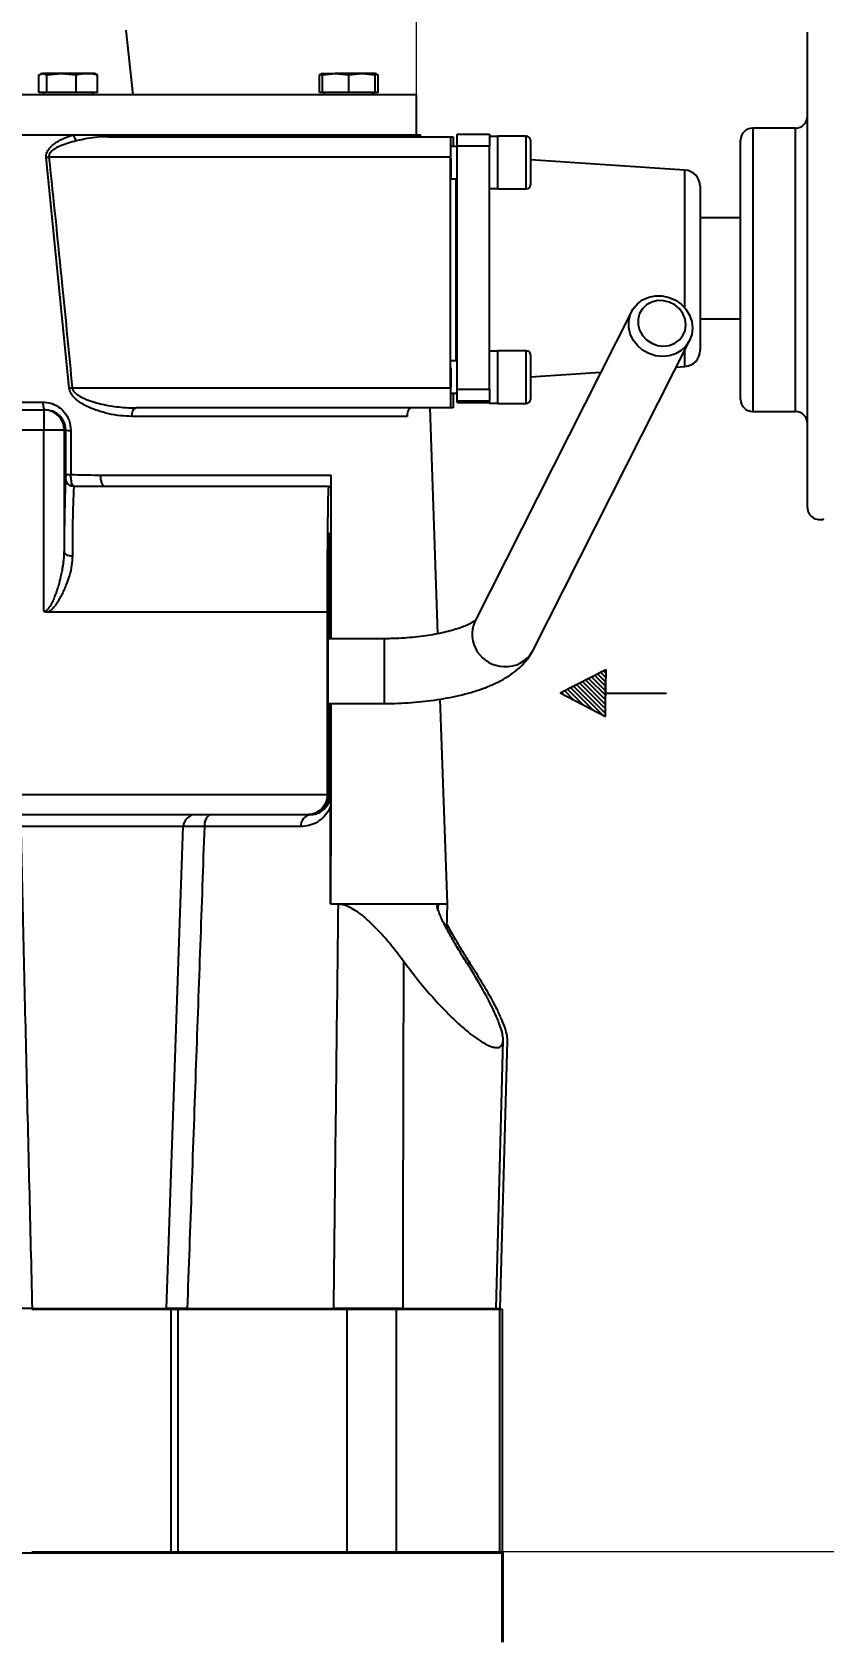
# Model space of a CAD drawing. Header units: millimetres. Extents: x 1486 to 4728, y 464 to 2757.
# Drawn here: x 2643.3 to 2838.8, y 2135.6 to 2532.8 of the extents above; entities that cross this region are included whole.
import ezdxf

# ---------------------------------------------------------------- set-up
doc = ezdxf.new("R2010")
doc.units = ezdxf.units.MM
doc.layers.add('AM_5', color=3, linetype='Continuous', lineweight=25)
doc.layers.add('粗实线', color=7, linetype='Continuous', lineweight=40)
doc.layers.add('layer 1', color=7, linetype='Continuous')
doc.styles.add('SLDTEXTSTYLE1', font='txt.shx', dxfattribs={"width": 0.7, "bigfont": 'gbcbig.shx'})
doc.dimstyles.new('SLDDIMSTYLE12$0', dxfattribs={"dimtxt": 12, "dimasz": 10, "dimexe": 0, "dimexo": 0.0625, "dimgap": 0.875, "dimtad": 1, "dimdec": 1, "dimlfac": 1.8, "dimrnd": 1e-09, "dimzin": 12, "dimdsep": 46, "dimtxsty": 'SLDTEXTSTYLE1', "dimcen": 0.09, "dimdle": 8.16, "dimclrd": 3, "dimclre": 3, "dimadec": 0, "dimazin": 3, "dimtfac": 1, "dimtdec": 1, "dimtofl": 0, "dimtmove": 0, "dimatfit": 3, "dimfxl": 0, "dimfrac": 2, "dimtolj": 1, "dimlwd": 5, "dimlwe": 5, "dimarcsym": 0})

# ---------------------------------------------------------------- blocks, each defined once
blk = doc.blocks.new('*D49')
at = {"layer": 'AM_5', "color": 3, "lineweight": 5, "transparency": 16777216}
blk.add_line((2913.58, 2704.07), (3064.9, 2704.07), dxfattribs=at)
at = {"layer": 'AM_5', "color": 3, "linetype": 'Continuous', "lineweight": 5, "transparency": 16777216}
for p, q in [((3064.9, 2694.07), (3064.9, 2167.45)), ((2757, 2157.45), (3064.9, 2157.45))]:
    blk.add_line(p, q, dxfattribs=at)
at = {"layer": 'AM_5', "color": 3, "transparency": 16777216}
for points in [[(3063.23, 2694.07), (3066.56, 2694.07), (3064.9, 2704.07)], [(3063.23, 2167.45), (3066.56, 2167.45), (3064.9, 2157.45)]]:
    blk.add_solid(points, dxfattribs=at)
at = {"layer": 'Defpoints', "color": 0, "transparency": 16777216}
for p in [(2913.52, 2704.07), (2756.94, 2157.45), (3064.9, 2157.45)]:
    blk.add_point(p, dxfattribs=at)
at = {"layer": 'AM_5', "color": 0, "transparency": 16777216, "insert": (3050.31, 2430.76), "char_height": 12, "attachment_point": 5, "rotation": 90, "style": 'SLDTEXTSTYLE1'}
blk.add_mtext('\\A1;{\\H2.28571x;545}', dxfattribs=at)
blk = doc.blocks.new('*D50')
at = {"layer": 'AM_5', "color": 3, "lineweight": 5, "transparency": 16777216}
blk.add_line((2468.26, 2507.47), (2468.26, 2568.97), dxfattribs=at)
at = {"layer": 'AM_5', "color": 3, "linetype": 'Continuous', "lineweight": 5, "transparency": 16777216}
for p, q in [((2478.26, 2568.97), (2728.26, 2568.97)), ((2738.26, 2507.47), (2738.26, 2568.97))]:
    blk.add_line(p, q, dxfattribs=at)
at = {"layer": 'AM_5', "color": 3, "transparency": 16777216}
for points in [[(2478.26, 2570.64), (2478.26, 2567.3), (2468.26, 2568.97)], [(2728.26, 2570.64), (2728.26, 2567.3), (2738.26, 2568.97)]]:
    blk.add_solid(points, dxfattribs=at)
at = {"layer": 'Defpoints', "color": 0, "transparency": 16777216}
for p in [(2738.26, 2568.97), (2468.26, 2507.41), (2738.26, 2507.41)]:
    blk.add_point(p, dxfattribs=at)
at = {"layer": 'AM_5', "color": 0, "transparency": 16777216, "insert": (2603.26, 2583.56), "char_height": 12, "attachment_point": 5, "style": 'SLDTEXTSTYLE1'}
blk.add_mtext('\\A1;{\\H2.28571x;%%C270}', dxfattribs=at)

msp = doc.modelspace()

# ---------------------------------------------------------------- hatches: boundary and pattern name
at = {"layer": 'layer 1'}
h = msp.add_hatch(dxfattribs=at)
h.set_pattern_fill('ANSI31', color=256, scale=0.25, angle=90)
h.set_pattern_definition([(135, (1440.8919, -5538.9669), (-0.56126601, -0.56126601), [])])
h.paths.add_polyline_path([(2784.97, 2375.271), (2773.741, 2369.557), (2784.892, 2363.691), (2784.892, 2369.481)])

# ---------------------------------------------------------------- linework, layer by layer
at = {"color": 7, "linetype": 'Continuous', "lineweight": 25}
for p, q in [((2668.26, 2517.28), (2666.578, 2533.28)), ((2834.795, 2415.322), (2834.795, 2532.753)), ((2644.994, 2522.214), (2645.965, 2522.58)), ((2644.994, 2517.88), (2644.994, 2522.214)), ((2645.744, 2522.58), (2645.487, 2522.487)), ((2645.744, 2522.58), (2645.965, 2522.58)), ((2645.965, 2522.58), (2646.936, 2522.214)), ((2650.561, 2522.58), (2645.965, 2522.58)), ((2646.936, 2522.214), (2650.561, 2522.58)), ((2646.936, 2517.88), (2646.936, 2522.214)), ((2650.561, 2522.58), (2654.186, 2522.214)), ((2656.84, 2522.58), (2650.561, 2522.58)), ((2654.186, 2517.88), (2654.186, 2522.214)), ((2658.744, 2522.58), (2656.84, 2522.58)), ((2659.001, 2522.487), (2658.744, 2522.58)), ((2659.493, 2522.214), (2658.973, 2522.41)), ((2659.493, 2517.88), (2659.493, 2522.214)), ((2714.787, 2522.41), (2714.267, 2522.214)), ((2714.267, 2517.88), (2714.267, 2522.214)), ((2715.017, 2522.58), (2714.76, 2522.487)), ((2715.017, 2522.214), (2718.267, 2522.58)), ((2715.017, 2522.58), (2718.267, 2522.58)), ((2715.017, 2517.88), (2715.017, 2522.214)), ((2718.267, 2522.58), (2721.517, 2522.214)), ((2724.767, 2522.58), (2718.267, 2522.58)), ((2721.517, 2522.214), (2724.767, 2522.58)), ((2721.517, 2517.88), (2721.517, 2522.214)), ((2724.767, 2522.58), (2728.017, 2522.214)), ((2728.017, 2522.58), (2724.767, 2522.58)), ((2728.274, 2522.487), (2728.017, 2522.58)), ((2728.017, 2517.88), (2728.017, 2522.214)), ((2728.246, 2522.41), (2728.766, 2522.214)), ((2728.766, 2517.88), (2728.766, 2522.214)), ((2738.26, 2517.28), (2468.26, 2517.28)), ((2646.936, 2517.88), (2644.994, 2517.88)), ((2645.909, 2517.88), (2646.509, 2517.28)), ((2654.186, 2517.88), (2646.936, 2517.88)), ((2659.493, 2517.88), (2654.186, 2517.88)), ((2657.979, 2517.28), (2658.579, 2517.88)), ((2715.017, 2517.88), (2714.267, 2517.88)), ((2721.517, 2517.88), (2715.017, 2517.88)), ((2715.182, 2517.88), (2715.782, 2517.28)), ((2728.017, 2517.88), (2721.517, 2517.88)), ((2727.252, 2517.28), (2727.852, 2517.88)), ((2728.766, 2517.88), (2728.017, 2517.88)), ((2738.26, 2507.41), (2738.26, 2517.28)), ((2467.276, 2507.41), (2653.507, 2507.41)), ((2653.507, 2507.41), (2661.554, 2507.41)), ((2661.554, 2507.41), (2735.036, 2507.41)), ((2662.121, 2506.91), (2746.684, 2506.91)), ((2735.036, 2507.41), (2739.244, 2507.41)), ((2735.036, 2507.41), (2735.422, 2506.966)), ((2739.261, 2506.91), (2739.244, 2507.41)), ((2746.684, 2506.91), (2747.267, 2506.91)), ((2747.267, 2506.91), (2747.267, 2504.538)), ((2748.26, 2507.556), (2756.26, 2507.556)), ((2748.26, 2504.57), (2748.26, 2507.556)), ((2756.26, 2507.556), (2756.26, 2504.57)), ((2758.36, 2506.978), (2756.26, 2506.978)), ((2765.36, 2507.038), (2758.36, 2507.038)), ((2758.36, 2494.038), (2758.36, 2507.038)), ((2765.36, 2494.038), (2765.36, 2507.038)), ((2831.795, 2509.038), (2821.26, 2509.038)), ((2821.26, 2509.038), (2821.26, 2439.038)), ((2831.795, 2439.038), (2831.795, 2509.038)), ((2748.26, 2504.538), (2746.733, 2504.538)), ((2756.26, 2504.57), (2748.26, 2504.57)), ((2748.26, 2444.571), (2748.26, 2504.57)), ((2756.26, 2444.571), (2756.26, 2504.57)), ((2766.36, 2506.038), (2766.36, 2495.038)), ((2818.26, 2442.038), (2818.26, 2506.038)), ((2652.491, 2444.84), (2646.827, 2501.84)), ((2746.637, 2501.91), (2647.485, 2501.91)), ((2746.637, 2444.91), (2746.637, 2501.91)), ((2804.529, 2498.664), (2766.36, 2501.233)), ((2804.529, 2464.593), (2804.529, 2498.664)), ((2746.733, 2496.538), (2748.26, 2496.538)), ((2747.92, 2496.538), (2747.92, 2451.538)), ((2808.26, 2494.673), (2808.26, 2454.152)), ((2758.36, 2494.038), (2765.36, 2494.038)), ((2818.26, 2486.912), (2808.26, 2486.912)), ((2791.354, 2463.752), (2752.66, 2387.171)), ((2808.26, 2461.912), (2818.26, 2461.912)), ((2766.941, 2379.956), (2805.634, 2456.536)), ((2748.26, 2451.538), (2746.733, 2451.538)), ((2758.36, 2453.978), (2756.26, 2453.978)), ((2765.36, 2454.038), (2758.36, 2454.038)), ((2758.36, 2447.538), (2758.36, 2454.038)), ((2765.36, 2447.538), (2765.36, 2454.038)), ((2766.36, 2453.038), (2766.36, 2447.538)), ((2804.529, 2450.161), (2804.529, 2454.348)), ((2758.36, 2441.038), (2758.36, 2447.538)), ((2765.36, 2441.038), (2765.36, 2447.538)), ((2766.36, 2447.592), (2783.781, 2448.765)), ((2766.36, 2447.538), (2766.36, 2442.038)), ((2802.339, 2450.014), (2804.529, 2450.161)), ((2653.222, 2444.91), (2746.637, 2444.91)), ((2746.733, 2443.538), (2748.26, 2443.538)), ((2747.267, 2443.538), (2747.267, 2439.91)), ((2748.26, 2441.556), (2748.26, 2444.571)), ((2748.26, 2444.571), (2756.26, 2444.571)), ((2756.26, 2444.571), (2756.26, 2441.556)), ((2559.561, 2439.432), (2646.276, 2439.432)), ((2560.495, 2441.363), (2645.982, 2441.363)), ((2646.276, 2439.432), (2646.6, 2439.432)), ((2746.684, 2439.91), (2668.922, 2439.91)), ((2743.548, 2384.144), (2741.601, 2439.91)), ((2747.267, 2439.91), (2746.684, 2439.91)), ((2756.26, 2441.556), (2748.26, 2441.556)), ((2748.26, 2441.269), (2748.26, 2441.556)), ((2748.26, 2441.269), (2756.26, 2441.269)), ((2756.26, 2441.548), (2756.26, 2441.556)), ((2756.26, 2441.098), (2756.26, 2441.548)), ((2756.26, 2441.098), (2758.36, 2441.098)), ((2758.36, 2441.038), (2765.36, 2441.038)), ((2821.26, 2439.038), (2831.795, 2439.038)), ((2735.923, 2437.84), (2667.987, 2437.84)), ((2646.23, 2434.432), (2559.515, 2434.432)), ((2646.23, 2389.692), (2646.23, 2434.432)), ((2651.276, 2434.432), (2646.23, 2434.432)), ((2651.276, 2434.432), (2651.276, 2404.469)), ((2651.621, 2434.432), (2651.276, 2434.432)), ((2651.617, 2423.516), (2651.621, 2434.432)), ((2660.26, 2423.305), (2717.101, 2423.305)), ((2651.585, 2422.501), (2651.607, 2422.552)), ((2652.742, 2420.749), (2652.647, 2420.798)), ((2716.602, 2420.553), (2653.605, 2420.553)), ((2653.607, 2420.552), (2653.605, 2420.553)), ((2717.053, 2420.41), (2716.634, 2420.41)), ((2716.227, 2389.432), (2647.203, 2389.432)), ((2716.227, 2344.432), (2716.227, 2389.432)), ((2730.256, 2382.912), (2716.339, 2382.912)), ((2730.256, 2382.912), (2730.256, 2367.415)), ((2730.256, 2367.415), (2730.256, 2366.912)), ((2745.879, 2317.41), (2744.112, 2367.993)), ((2716.346, 2366.912), (2730.256, 2366.912)), ((2590.722, 2344.432), (2716.227, 2344.432)), ((2716.227, 2344.432), (2716.58, 2344.432)), ((2716.58, 2344.432), (2716.592, 2344.021)), ((2716.688, 2344.432), (2717.022, 2344.432)), ((2711.273, 2339.432), (2595.589, 2339.432)), ((2682.524, 2339.432), (2682.524, 2339.432)), ((2711.609, 2339.432), (2711.273, 2339.432)), ((2711.609, 2339.432), (2711.685, 2339.432)), ((2711.933, 2339.432), (2711.685, 2339.432)), ((2717.033, 2339.509), (2717.032, 2341.468)), ((2717.042, 2317.41), (2717.033, 2339.509)), ((2680.663, 2336.537), (2640.511, 2336.537)), ((2676.503, 2217.41), (2680.663, 2336.537)), ((2709.703, 2336.511), (2685.865, 2336.511)), ((2717.042, 2317.41), (2718.957, 2317.41)), ((2718.957, 2317.41), (2743.591, 2317.41)), ((2743.591, 2317.41), (2743.55, 2316.004)), ((2743.591, 2317.41), (2745.879, 2317.41)), ((2745.717, 2311.252), (2745.879, 2317.41)), ((2751.099, 2303.305), (2751.074, 2302.166)), ((2757.885, 2217.41), (2759.622, 2283.771)), ((2758.94, 2217.41), (2760.672, 2283.574)), ((2677.695, 2217.22), (2643.271, 2217.22)), ((2643.343, 2217.41), (2676.503, 2217.41)), ((2643.663, 2217.41), (2643.663, 2217.22)), ((2659.663, 2217.22), (2659.663, 2217.41)), ((2663.056, 2217.41), (2663.056, 2217.22)), ((2677.695, 2157.22), (2677.695, 2217.22)), ((2679.367, 2217.22), (2677.695, 2217.22)), ((2679.367, 2157.22), (2679.367, 2217.22)), ((2721.082, 2217.22), (2679.367, 2217.22)), ((2681.615, 2217.41), (2717.81, 2217.41)), ((2712.649, 2217.41), (2712.649, 2217.22)), ((2721.082, 2157.22), (2721.082, 2217.22)), ((2733.275, 2217.22), (2721.082, 2217.22)), ((2728.649, 2217.22), (2728.649, 2217.41)), ((2729.047, 2217.22), (2729.047, 2217.41)), ((2733.275, 2157.22), (2733.275, 2217.22)), ((2758.852, 2217.22), (2733.275, 2217.22)), ((2734.834, 2217.41), (2757.885, 2217.41)), ((2757.885, 2217.41), (2758.94, 2217.41)), ((2758.852, 2157.22), (2758.852, 2217.22)), ((2759.474, 2217.22), (2758.852, 2217.22)), ((2759.474, 2157.22), (2759.474, 2217.22)), ((2759.474, 2157.01), (2447.906, 2157.01)), ((2677.695, 2157.22), (2643.271, 2157.22)), ((2679.367, 2157.22), (2677.58, 2157.22)), ((2721.082, 2157.22), (2679.367, 2157.22)), ((2733.275, 2157.22), (2721.082, 2157.22)), ((2758.852, 2157.22), (2733.275, 2157.22)), ((2759.474, 2157.22), (2758.852, 2157.22))]:
    msp.add_line(p, q, dxfattribs=at)
at = {"color": 7, "linetype": 'Continuous', "lineweight": 25, "flags": 128}
for points in [[(2646.827, 2501.84), (2646.907, 2501.849), (2646.988, 2501.857), (2647.069, 2501.866), (2647.151, 2501.875), (2647.234, 2501.883), (2647.318, 2501.892), (2647.401, 2501.901), (2647.485, 2501.91)], [(2746.697, 2501.536), (2746.695, 2501.332), (2746.69, 2500.569), (2746.687, 2499.65), (2746.688, 2498.699), (2746.692, 2497.843), (2746.699, 2497.2), (2746.707, 2496.854), (2746.716, 2496.854), (2746.718, 2496.906)], [(2806.373, 2459.659), (2806.188, 2458.059), (2805.644, 2456.556), (2804.766, 2455.221), (2803.594, 2454.116), (2802.184, 2453.293), (2800.602, 2452.791), (2798.921, 2452.632), (2797.219, 2452.824), (2795.578, 2453.359), (2794.073, 2454.211), (2792.774, 2455.34), (2791.743, 2456.694), (2791.028, 2458.21), (2790.662, 2459.816), (2790.662, 2461.437), (2791.028, 2462.997), (2791.743, 2464.425), (2792.774, 2465.652), (2794.073, 2466.621), (2795.578, 2467.288), (2797.219, 2467.621), (2798.921, 2467.604), (2800.602, 2467.238), (2802.184, 2466.541), (2803.594, 2465.544), (2804.766, 2464.295), (2805.644, 2462.852), (2806.188, 2461.282), (2806.373, 2459.659)], [(2804.75, 2460.468), (2804.565, 2461.878), (2804.019, 2463.222), (2803.149, 2464.416), (2802.007, 2465.384), (2800.667, 2466.067), (2799.212, 2466.42), (2797.734, 2466.423), (2796.325, 2466.074), (2795.075, 2465.396), (2794.061, 2464.431), (2793.347, 2463.239), (2792.979, 2461.897), (2792.979, 2460.488), (2793.347, 2459.1), (2794.061, 2457.821), (2795.075, 2456.731), (2796.325, 2455.899), (2797.734, 2455.376), (2799.212, 2455.197), (2800.667, 2455.372), (2802.007, 2455.889), (2803.149, 2456.717), (2804.019, 2457.804), (2804.565, 2459.081), (2804.75, 2460.468)], [(2652.491, 2444.84), (2652.579, 2444.849), (2652.668, 2444.857), (2652.759, 2444.866), (2652.85, 2444.875), (2652.943, 2444.883), (2653.035, 2444.892), (2653.129, 2444.901), (2653.222, 2444.91)], [(2645.982, 2441.363), (2645.998, 2440.983), (2646.035, 2440.619), (2646.094, 2440.285), (2646.171, 2439.994), (2646.263, 2439.755), (2646.368, 2439.578), (2646.482, 2439.469), (2646.6, 2439.432)], [(2667.987, 2437.84), (2667.999, 2438.24), (2668.049, 2438.627), (2668.133, 2438.985), (2668.249, 2439.299), (2668.392, 2439.558), (2668.556, 2439.751), (2668.735, 2439.87), (2668.922, 2439.91)], [(2652.904, 2434.363), (2652.904, 2430.365), (2652.903, 2423.447)], [(2716.227, 2389.432), (2716.238, 2393.142), (2716.252, 2396.727), (2716.269, 2400.156), (2716.289, 2403.399), (2716.311, 2406.428), (2716.336, 2409.218), (2716.364, 2411.744), (2716.393, 2413.985), (2716.425, 2415.922), (2716.457, 2417.537), (2716.491, 2418.817), (2716.526, 2419.751), (2716.562, 2420.33), (2716.598, 2420.551), (2716.634, 2420.41)], [(2716.929, 2382.912), (2716.924, 2385.13), (2716.914, 2388.331), (2716.901, 2391.404), (2716.885, 2394.314), (2716.866, 2397.032), (2716.845, 2399.526), (2716.822, 2401.772), (2716.797, 2403.743), (2716.77, 2405.42), (2716.741, 2406.783), (2716.711, 2407.819), (2716.681, 2408.516), (2716.65, 2408.866), (2716.618, 2408.866), (2716.587, 2408.516), (2716.557, 2407.819), (2716.527, 2406.783), (2716.498, 2405.42), (2716.471, 2403.743), (2716.446, 2401.772), (2716.423, 2399.526), (2716.401, 2397.032), (2716.383, 2394.314), (2716.367, 2391.404), (2716.354, 2388.331), (2716.344, 2385.13), (2716.337, 2381.835), (2716.334, 2378.482), (2716.333, 2375.105), (2716.336, 2371.744), (2716.342, 2368.432), (2716.352, 2365.206), (2716.364, 2362.102), (2716.379, 2359.152), (2716.397, 2356.388), (2716.418, 2353.84), (2716.44, 2351.536), (2716.465, 2349.5), (2716.492, 2347.755), (2716.52, 2346.318), (2716.55, 2345.207), (2716.58, 2344.432), (2716.58, 2344.432)], [(2653.291, 2403.292), (2652.9, 2403.315), (2652.524, 2403.382), (2652.177, 2403.49), (2651.872, 2403.637), (2651.621, 2403.815), (2651.434, 2404.019), (2651.317, 2404.24), (2651.276, 2404.469)], [(2687.596, 2339.432), (2687.264, 2339.377), (2686.944, 2339.212), (2686.649, 2338.943), (2686.388, 2338.581), (2686.173, 2338.14), (2686.01, 2337.635), (2685.906, 2337.085), (2685.865, 2336.511)]]:
    msp.add_lwpolyline(points, dxfattribs=at)
at = {"color": 7, "linetype": 'Continuous', "lineweight": 25}
for centre, radius, start, end in [((2831.795, 2512.038), 3, 270, 0), ((2657.599, 2508.481), 4.23, 194.6652, 217.79919), ((2662.252, 2507.629), 0.731, 197.46218, 259.73381), ((2881.742, 2503.16), 135.111, 178.40951, 180.53004), ((2765.36, 2506.038), 1, 0, 90), ((2821.26, 2506.038), 3, 90, 180), ((2804.26, 2494.673), 4, 0, 86.14936), ((2765.36, 2495.038), 1, 270, 0), ((2765.36, 2453.038), 1, 0, 90), ((2804.26, 2454.152), 4, 273.85064, 0), ((2902.974, 2447.448), 156.289, 179.11718, 180.93978), ((2881.742, 2443.66), 135.111, 179.46996, 181.59049), ((2781.335, 2435.682), 135.111, 178.40951, 180.53004), ((2646.276, 2434.433), 5, 359.99877, 89.99877), ((2765.36, 2442.038), 1, 270, 0), ((2821.26, 2442.038), 3, 180, 270), ((2831.795, 2436.038), 3, 360, 90), ((2652.667, 2441.835), 7.476, 261.9552, 271.81995), ((2652.665, 2430.938), 7.495, 261.96506, 271.8197), ((3042.375, 2406.784), 391.106, 177.69702, 180.33916), ((2653.607, 2422.552), 2, 179.99619, 241.31823), ((2978.625, 2406.008), 325.346, 177.4377, 180.47835), ((2837.795, 2415.322), 3, 180, 290), ((2759.939, 2384.003), 7.938, 156.47781, 269.00374), ((2760.444, 2383.385), 7.346, 264.97727, 332.17651), ((1766.385, 2365.563), 950.538, 358.72622, 0.081341), ((2711.609, 2344.432), 5, 270.00109, 355.27967), ((2711.685, 2344.432), 5, 270.00121, 359.36581), ((2683.662, 2336.432), 3, 90, 178), ((2712.368, 2336.788), 2.68, 99.33826, 185.94053)]:
    msp.add_arc(centre, radius, start, end, dxfattribs=at)
for centre, start_param, end_param in [((2756.26, 2500.538), 4.712389, 4.9017857), ((2758.36, 2500.538), 4.6181162, 4.712389)]:
    msp.add_ellipse(centre, major_axis=(11.154, 0), ratio=0.5773503, start_param=start_param, end_param=end_param, dxfattribs=at)
for points, knots in [([(2654.186, 2522.214), (2654.21, 2522.22), (2655.084, 2522.445), (2655.974, 2522.513), (2656.84, 2522.58)], [0, 0, 0, 0, 0.0269953, 1, 1, 1, 1]), ([(2656.84, 2522.58), (2657.505, 2522.54), (2658.395, 2522.486), (2659.272, 2522.269), (2659.493, 2522.214)], [0, 0, 0, 0, 0.7469333, 1, 1, 1, 1]), ([(2714.267, 2522.214), (2714.488, 2522.278), (2714.736, 2522.35), (2714.989, 2522.375), (2715.017, 2522.377)], [0, 0, 0, 0, 0.8897008, 1, 1, 1, 1]), ([(2715.017, 2522.58), (2715.017, 2522.513), (2715.017, 2522.445), (2715.017, 2522.22), (2715.017, 2522.214)], [0, 0, 0, 0, 0.97300478, 1, 1, 1, 1]), ([(2728.017, 2522.214), (2728.017, 2522.22), (2728.017, 2522.445), (2728.017, 2522.513), (2728.017, 2522.58)], [0, 0, 0, 0, 0.0269953, 1, 1, 1, 1]), ([(2646.827, 2501.84), (2646.82, 2502.041), (2646.806, 2502.449), (2646.972, 2503.031), (2647.241, 2503.572), (2647.69, 2504.189), (2648.399, 2504.88), (2649.659, 2505.777), (2651.384, 2506.665), (2652.801, 2507.162), (2653.507, 2507.41)], [0, 0, 0, 0, 0.0618743, 0.1258885, 0.1858688, 0.2517245, 0.3674616, 0.5021894, 0.7522187, 1, 1, 1, 1]), ([(2662.121, 2506.91), (2661.257, 2506.895), (2659.479, 2506.864), (2656.909, 2506.492), (2655.132, 2506.088), (2654.256, 2505.889)], [0, 0, 0, 0, 0.3242836, 0.6667767, 1, 1, 1, 1]), ([(2654.256, 2505.889), (2652.925, 2505.545), (2650.927, 2505.029), (2648.746, 2503.932), (2647.811, 2503.094), (2647.524, 2502.524), (2647.462, 2502.166), (2647.477, 2501.995), (2647.485, 2501.91)], [0, 0, 0, 0, 0.4986372, 0.7486356, 0.8737899, 0.9399385, 0.9701851, 1, 1, 1, 1]), ([(2647.485, 2501.91), (2648.596, 2491.274), (2650.579, 2472.281), (2652.414, 2453.274), (2653.222, 2444.91)], [0, 0, 0, 0, 0.5599996, 1, 1, 1, 1]), ([(2667.987, 2437.84), (2667.043, 2437.873), (2665.133, 2437.938), (2662.265, 2438.434), (2659.878, 2439.088), (2658.004, 2439.79), (2656.621, 2440.425), (2655.383, 2441.132), (2654.346, 2441.882), (2653.625, 2442.563), (2653.143, 2443.164), (2652.826, 2443.685), (2652.586, 2444.24), (2652.522, 2444.644), (2652.491, 2444.84)], [0, 0, 0, 0, 0.1648912, 0.3334071, 0.4970868, 0.5820765, 0.6667558, 0.7483103, 0.8150449, 0.8736893, 0.9065695, 0.9368248, 0.9693556, 1, 1, 1, 1]), ([(2653.222, 2444.91), (2653.263, 2444.744), (2653.351, 2444.386), (2653.677, 2443.932), (2654.079, 2443.526), (2654.793, 2442.975), (2655.864, 2442.385), (2657.294, 2441.795), (2658.858, 2441.285), (2660.65, 2440.82), (2662.643, 2440.427), (2664.8, 2440.126), (2666.896, 2439.943), (2668.289, 2439.92), (2668.922, 2439.91)], [0, 0, 0, 0, 0.0284929, 0.0614136, 0.0927277, 0.125834, 0.2152842, 0.3024404, 0.3936479, 0.5015409, 0.6261639, 0.750527, 0.8866216, 1, 1, 1, 1]), ([(2645.982, 2441.363), (2646.644, 2441.307), (2647.969, 2441.195), (2649.806, 2440.31), (2651.42, 2438.878), (2652.652, 2436.836), (2652.82, 2435.188), (2652.904, 2434.363)], [0, 0, 0, 0, 0.1865226, 0.3732572, 0.5600568, 0.779625, 1, 1, 1, 1]), ([(2651.621, 2434.432), (2651.6, 2434.774), (2651.559, 2435.466), (2651.234, 2436.439), (2650.736, 2437.328), (2649.869, 2438.323), (2648.476, 2439.231), (2647.225, 2439.365), (2646.6, 2439.432)], [0, 0, 0, 0, 0.124139, 0.2508584, 0.3709807, 0.5010025, 0.7503453, 1, 1, 1, 1]), ([(2736.867, 2439.91), (2736.681, 2439.853), (2736.422, 2439.774), (2736.146, 2439.273), (2736.01, 2438.848), (2735.941, 2438.363), (2735.924, 2438.087), (2735.923, 2437.941), (2735.923, 2437.91)], [0, 0, 0, 0, 0.4360044, 0.6068669, 0.8182515, 0.9055469, 0.9802934, 1, 1, 1, 1]), ([(2735.923, 2437.91), (2735.923, 2437.897), (2735.923, 2437.874), (2735.923, 2437.851), (2735.923, 2437.84)], [0, 0, 0, 0, 0.5599173, 1, 1, 1, 1]), ([(2651.617, 2423.516), (2651.617, 2423.477), (2651.617, 2423.324), (2651.616, 2423.058), (2651.614, 2422.779), (2651.611, 2422.587), (2651.608, 2422.564), (2651.607, 2422.552)], [0, 0, 0, 0, 0.0747989, 0.2894004, 0.5203169, 0.7603016, 1, 1, 1, 1]), ([(2652.903, 2423.447), (2653.203, 2423.445), (2655.682, 2423.435), (2658.119, 2423.366), (2660.26, 2423.305)], [0, 0, 0, 0, 0.1212738, 1, 1, 1, 1]), ([(2653.607, 2420.552), (2653.523, 2420.588), (2653.354, 2420.659), (2653.132, 2421.241), (2652.974, 2422.079), (2652.911, 2422.87), (2652.904, 2423.328), (2652.903, 2423.447)], [0, 0, 0, 0, 0.2331196, 0.469709, 0.7023827, 0.9227288, 1, 1, 1, 1]), ([(2661.103, 2420.553), (2661.081, 2420.561), (2660.925, 2420.618), (2660.673, 2421.042), (2660.402, 2421.783), (2660.282, 2422.581), (2660.26, 2423.099), (2660.26, 2423.286), (2660.26, 2423.305)], [0, 0, 0, 0, 0.0417824, 0.3112929, 0.5808216, 0.8503876, 0.9841219, 1, 1, 1, 1]), ([(2717.101, 2423.305), (2717.1, 2423.099), (2717.1, 2422.635), (2717.095, 2421.911), (2717.085, 2421.108), (2717.07, 2420.524), (2717.058, 2420.447), (2717.053, 2420.41)], [0, 0, 0, 0, 0.09698165, 0.21837488, 0.40381295, 0.71572262, 1, 1, 1, 1]), ([(2717.101, 2423.305), (2717.1, 2422.34), (2717.092, 2408.877), (2717.085, 2395.412), (2717.078, 2382.912)], [0, 0, 0, 0, 0.0716831, 1, 1, 1, 1]), ([(2653.606, 2420.58), (2653.423, 2420.581), (2653.059, 2420.585), (2652.74, 2420.752), (2652.581, 2420.835)], [0, 0, 0, 0, 0.5011917, 1, 1, 1, 1]), ([(2646.23, 2389.692), (2646.307, 2389.698), (2646.468, 2389.71), (2646.706, 2389.805), (2646.944, 2389.954), (2647.213, 2390.189), (2647.511, 2390.534), (2647.927, 2391.14), (2648.403, 2392.033), (2648.894, 2393.16), (2649.325, 2394.314), (2649.718, 2395.499), (2650.136, 2396.923), (2650.506, 2398.408), (2650.832, 2399.999), (2651.071, 2401.493), (2651.238, 2403.025), (2651.264, 2404.007), (2651.276, 2404.469)], [0, 0, 0, 0, 0.0136753, 0.0283347, 0.0446442, 0.063092, 0.0916187, 0.1256831, 0.1943898, 0.272673, 0.3475162, 0.4179173, 0.5005439, 0.6202317, 0.7021522, 0.805892, 0.9084745, 1, 1, 1, 1]), ([(2653.291, 2403.292), (2653.246, 2402.533), (2653.154, 2400.988), (2652.57, 2398.571), (2651.867, 2396.506), (2651.175, 2394.863), (2650.598, 2393.661), (2650.058, 2392.678), (2649.581, 2391.905), (2649.192, 2391.333), (2648.686, 2390.676), (2648.075, 2389.981), (2647.472, 2389.602), (2647.203, 2389.432)], [0, 0, 0, 0, 0.1628704, 0.3314217, 0.4993427, 0.5864084, 0.6692955, 0.7482557, 0.7935025, 0.8354185, 0.8741145, 0.9437361, 1, 1, 1, 1]), ([(2647.203, 2389.432), (2647.025, 2389.442), (2646.682, 2389.46), (2646.377, 2389.616), (2646.23, 2389.692)], [0, 0, 0, 0, 0.5173094, 1, 1, 1, 1]), ([(2752.924, 2387.589), (2752.911, 2387.575), (2752.884, 2387.545), (2752.546, 2387.272), (2751.944, 2386.888), (2751.047, 2386.416), (2749.854, 2385.895), (2748.365, 2385.356), (2746.596, 2384.826), (2744.57, 2384.328), (2742.317, 2383.885), (2739.873, 2383.51), (2737.276, 2383.217), (2734.568, 2383.016), (2732.21, 2382.924), (2730.768, 2382.915), (2730.256, 2382.912)], [0, 0, 0, 0, 0.0556007, 0.1175996, 0.1816185, 0.2485451, 0.3186214, 0.3916987, 0.4674189, 0.5453435, 0.6250341, 0.7060929, 0.7881762, 0.870992, 0.9542914, 1, 1, 1, 1]), ([(2730.256, 2366.912), (2730.846, 2366.915), (2732.551, 2366.925), (2735.364, 2367.033), (2738.662, 2367.273), (2741.898, 2367.634), (2745.051, 2368.114), (2748.104, 2368.716), (2751.041, 2369.443), (2753.852, 2370.305), (2756.529, 2371.318), (2759.063, 2372.507), (2761.311, 2373.839), (2763.221, 2375.276), (2764.758, 2376.76), (2766.012, 2378.294), (2766.641, 2379.42), (2766.941, 2379.956)], [0, 0, 0, 0, 0.0366671, 0.1060486, 0.1755607, 0.2453273, 0.3155136, 0.3863198, 0.4580008, 0.5308883, 0.6054043, 0.6820112, 0.7608919, 0.8289208, 0.8909804, 0.9480556, 1, 1, 1, 1]), ([(2717.069, 2366.912), (2717.064, 2357.752), (2717.055, 2341.253), (2717.046, 2324.751), (2717.042, 2317.41)], [0, 0, 0, 0, 0.5551447, 1, 1, 1, 1]), ([(2716.227, 2344.432), (2716.187, 2343.965), (2716.103, 2342.957), (2715.43, 2341.581), (2714.345, 2340.395), (2712.902, 2339.586), (2711.812, 2339.483), (2711.273, 2339.432)], [0, 0, 0, 0, 0.1467542, 0.3161257, 0.5102478, 0.7577933, 1, 1, 1, 1]), ([(2711.933, 2339.432), (2712.358, 2339.463), (2713.215, 2339.524), (2714.519, 2340.05), (2715.656, 2340.907), (2716.489, 2342.083), (2716.889, 2343.163), (2717.012, 2343.951), (2717.019, 2344.317), (2717.022, 2344.432)], [0, 0, 0, 0, 0.2040841, 0.4113686, 0.6566171, 0.8118705, 0.9143162, 0.9730822, 1, 1, 1, 1]), ([(2716.684, 2344.377), (2716.685, 2344.387), (2716.686, 2344.405), (2716.687, 2344.424), (2716.688, 2344.432)], [0, 0, 0, 0, 0.56000001, 1, 1, 1, 1]), ([(2717.022, 2344.432), (2717.022, 2344.429), (2717.025, 2343.996), (2717.03, 2343.039), (2717.031, 2341.973), (2717.032, 2341.468)], [0, 0, 0, 0, 0.0044043, 0.5287077, 1, 1, 1, 1]), ([(2717.032, 2341.468), (2716.981, 2341.348), (2716.625, 2340.512), (2715.566, 2338.94), (2713.774, 2337.522), (2711.714, 2336.66), (2710.373, 2336.56), (2709.703, 2336.511)], [0, 0, 0, 0, 0.0337971, 0.235287, 0.5281119, 0.7639848, 1, 1, 1, 1]), ([(2640.511, 2336.537), (2640.96, 2316.922), (2641.868, 2277.213), (2642.847, 2237.504), (2643.343, 2217.41)], [0, 0, 0, 0, 0.4939776, 1, 1, 1, 1]), ([(2685.865, 2336.511), (2685.104, 2336.516), (2683.68, 2336.525), (2682.057, 2336.535), (2681.059, 2336.541), (2680.728, 2336.542), (2680.667, 2336.542)], [0, 0, 0, 0, 0.3398789, 0.6361838, 0.9324882, 1, 1, 1, 1]), ([(2685.865, 2336.511), (2685.171, 2316.91), (2683.765, 2277.209), (2682.338, 2237.51), (2681.615, 2217.41)], [0, 0, 0, 0, 0.4937145, 1, 1, 1, 1]), ([(2717.81, 2217.41), (2718.038, 2237.492), (2718.416, 2270.825), (2718.803, 2304.159), (2718.957, 2317.41)], [0, 0, 0, 0, 0.6024708, 1, 1, 1, 1]), ([(2718.957, 2317.41), (2719.6, 2317.321), (2720.641, 2317.177), (2722.292, 2316.331), (2723.902, 2315.296), (2725.746, 2313.825), (2728.207, 2311.525), (2730.98, 2308.515), (2733.36, 2305.567), (2734.661, 2303.809), (2735.034, 2303.305)], [0, 0, 0, 0, 0.1281278, 0.2070687, 0.2861351, 0.404738, 0.5235866, 0.7217864, 0.9203618, 1, 1, 1, 1]), ([(2750.361, 2303.305), (2749.714, 2304.339), (2748.419, 2306.409), (2746.688, 2309.397), (2745.121, 2312.318), (2744.059, 2314.573), (2743.51, 2316.067), (2743.243, 2317.122), (2743.46, 2317.302), (2743.591, 2317.41)], [0, 0, 0, 0, 0.1638594, 0.3281213, 0.4914407, 0.6743603, 0.7670388, 0.8595026, 1, 1, 1, 1]), ([(2745.748, 2312.408), (2745.829, 2312.246), (2746.431, 2311.052), (2747.887, 2308.498), (2749.655, 2305.569), (2750.778, 2303.809), (2751.099, 2303.305)], [0, 0, 0, 0, 0.0611819, 0.4517535, 0.8430653, 1, 1, 1, 1]), ([(2735.034, 2303.305), (2735.009, 2294.756), (2734.928, 2266.124), (2734.873, 2237.492), (2734.834, 2217.41)], [0, 0, 0, 0, 0.2985989, 1, 1, 1, 1]), ([(2735.034, 2303.305), (2736.052, 2301.944), (2738.089, 2299.217), (2741.379, 2295.259), (2744.49, 2291.828), (2747.355, 2288.952), (2749.789, 2286.727), (2752.07, 2284.869), (2753.971, 2283.53), (2755.564, 2282.618), (2756.854, 2282.067), (2757.934, 2281.847), (2758.746, 2281.956), (2759.277, 2282.368), (2759.606, 2283.082), (2759.66, 2284.185), (2759.359, 2285.913), (2758.592, 2288.228), (2757.084, 2291.665), (2754.795, 2296.016), (2752.34, 2300.162), (2750.791, 2302.621), (2750.361, 2303.305)], [0, 0, 0, 0, 0.07048174, 0.1411253, 0.21143973, 0.26200204, 0.31251096, 0.35557569, 0.39856961, 0.430653, 0.46270625, 0.49496022, 0.52721077, 0.55643206, 0.58567283, 0.62539722, 0.66518161, 0.72321756, 0.7813627, 0.87292827, 0.96465682, 1, 1, 1, 1]), ([(2751.099, 2303.305), (2751.962, 2301.944), (2753.689, 2299.217), (2756.009, 2295.259), (2757.845, 2291.828), (2759.202, 2288.95), (2760.065, 2286.734), (2760.599, 2284.888), (2760.64, 2284.002), (2760.66, 2283.574)], [0, 0, 0, 0, 0.1781523, 0.3567136, 0.534443, 0.6622462, 0.7899145, 0.8987665, 1, 1, 1, 1]), ([(2643.343, 2217.41), (2642.929, 2217.41), (2642.102, 2217.41), (2640.418, 2217.41), (2638.458, 2217.41), (2636.254, 2217.41), (2633.869, 2217.41), (2630.877, 2217.41), (2628.691, 2217.41), (2627.348, 2217.41)], [0, 0, 0, 0, 0.1317289, 0.2634574, 0.395189, 0.5269206, 0.6586019, 0.7902834, 1, 1, 1, 1]), ([(2681.615, 2217.41), (2680.937, 2217.41), (2679.583, 2217.41), (2677.941, 2217.41), (2676.905, 2217.41), (2676.549, 2217.41), (2676.503, 2217.41)], [0, 0, 0, 0, 0.3178625, 0.6357238, 0.9535937, 1, 1, 1, 1]), ([(2734.834, 2217.41), (2734.022, 2217.41), (2732.396, 2217.41), (2729.856, 2217.41), (2727.333, 2217.41), (2724.882, 2217.41), (2722.59, 2217.41), (2720.061, 2217.41), (2718.666, 2217.41), (2717.81, 2217.41)], [0, 0, 0, 0, 0.1317356, 0.263471, 0.3952082, 0.5269452, 0.6586541, 0.790363, 1, 1, 1, 1])]:
    msp.add_open_spline(points, degree=3, knots=knots, dxfattribs=at)
at = {"layer": 'layer 1'}
for p, q in [((2773.741, 2369.557), (2784.97, 2375.271)), ((2784.97, 2375.271), (2784.851, 2366.539)), ((2784.892, 2363.691), (2784.892, 2372.423)), ((2773.741, 2369.557), (2784.892, 2363.691)), ((2784.892, 2369.481), (2799.997, 2369.481))]:
    msp.add_line(p, q, dxfattribs=at)
at = {"layer": '粗实线', "linetype": 'ByBlock'}
msp.add_line((2759.474, 2157.22), (2759.474, 2135.01), dxfattribs=at)

# ---------------------------------------------------------------- dimensions: what is measured, and where the dimension line sits
at = {"layer": 'AM_5'}
dim = msp.add_linear_dim(base=(3064.896, 2157.446), p1=(2913.522, 2704.071), p2=(2756.936, 2157.446), angle=90, text='{\\H2.28571x;545}', dimstyle='SLDDIMSTYLE12$0', override={"dimlfac": 1}, dxfattribs=at)
dim.commit()
dim.dimension.update_dxf_attribs({"geometry": '*D49', "text_midpoint": (3064.896, 2430.758), "dimtype": 160})
dim = msp.add_linear_dim(base=(2738.26, 2568.97), p1=(2468.26, 2507.41), p2=(2738.26, 2507.41), text='{\\H2.28571x;%%C270}', dimstyle='SLDDIMSTYLE12$0', override={"dimlfac": 1}, dxfattribs=at)
dim.commit()
dim.dimension.update_dxf_attribs({"geometry": '*D50', "text_midpoint": (2603.26, 2583.559)})

doc.saveas('drawing.dxf')
